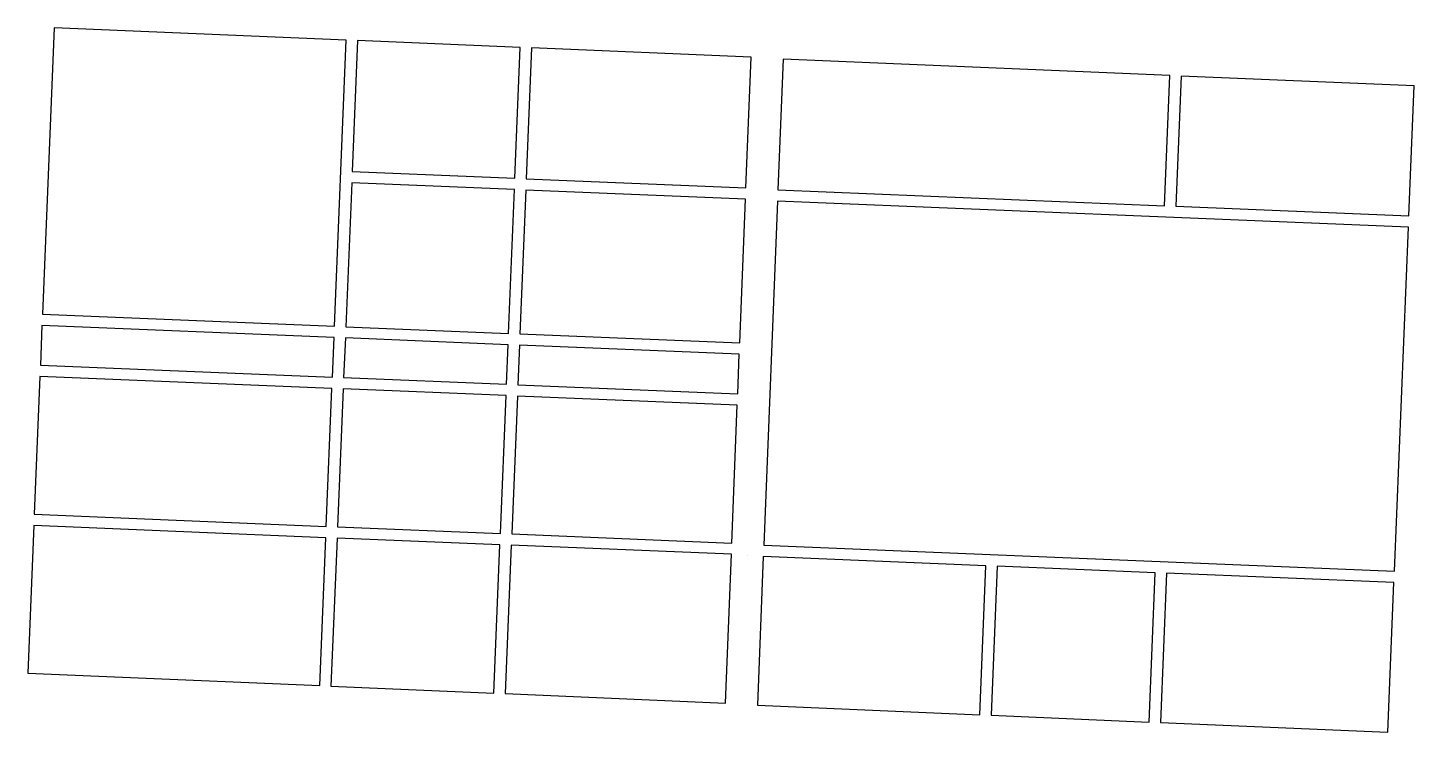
# Model space of a CAD drawing. Extents: x 129320 to 130546, y 2552662 to 2553285.
import ezdxf

# ---------------------------------------------------------------- set-up
doc = ezdxf.new("R2010")
doc.units = 0
doc.layers.add('Shapessite01_utm_final', color=7, linetype='CONTINUOUS')

msp = doc.modelspace()

# ---------------------------------------------------------------- linework, layer by layer
at = {"layer": 'Shapessite01_utm_final'}
for points in [[(129591, 2553020.6), (129601.3, 2553273.7), (129343, 2553284.6), (129332.7, 2553031.2)], [(129606.6, 2553157.3), (129750.6, 2553151.4), (129755.3, 2553267.2), (129611.3, 2553273.3)], [(129760.6, 2553151), (129954.8, 2553143), (129959.4, 2553258.6), (129765.3, 2553266.8)], [(129983, 2553141.1), (130324.9, 2553127.1), (130329.6, 2553242.3), (129987.6, 2553256.7)], [(130334.9, 2553126.7), (130541.1, 2553118.3), (130545.8, 2553233.2), (130339.6, 2553241.8)], [(129745, 2553014.3), (129750.2, 2553141.4), (129606.2, 2553147.3), (129601, 2553020.2)], [(129949.3, 2553005.9), (129954.4, 2553133), (129760.2, 2553141), (129755, 2553013.9)], [(130528.2, 2552803.9), (130540.7, 2553108.3), (129982.6, 2553131.1), (129970.5, 2552826.9)], [(129330.9, 2552986.2), (129589.1, 2552975.6), (129590.6, 2553010.6), (129332.3, 2553021.2)], [(129599.1, 2552975.2), (129743.1, 2552969.3), (129744.6, 2553004.3), (129600.6, 2553010.2)], [(129753.1, 2552968.9), (129947.5, 2552960.9), (129948.9, 2552995.9), (129754.6, 2553003.9)], [(129583.7, 2552843.5), (129588.7, 2552965.6), (129330.4, 2552976.2), (129325.5, 2552854.4)], [(129737.7, 2552837.2), (129742.7, 2552959.3), (129598.7, 2552965.2), (129593.7, 2552843.2)], [(129942.3, 2552828.9), (129947.2, 2552950.9), (129752.7, 2552958.9), (129747.7, 2552836.9)], [(129577.9, 2552702.8), (129583.3, 2552833.5), (129325.1, 2552844.4), (129319.7, 2552713.8)], [(129731.9, 2552696.2), (129737.3, 2552827.2), (129593.3, 2552833.2), (129587.9, 2552702.3)], [(129936.7, 2552687.4), (129941.9, 2552818.9), (129747.3, 2552826.9), (129741.9, 2552695.7)], [(129956.2, 2552818.2), (129956.3, 2552818.2), (129956.3, 2552818.3), (129956.2, 2552818.3)], [(130161.7, 2552677), (130167, 2552808.8), (129970.1, 2552816.9), (129964.9, 2552685.4)], [(130311.3, 2552670.6), (130316.6, 2552802.6), (130177, 2552808.4), (130171.7, 2552676.6)], [(130522.3, 2552661.6), (130527.7, 2552793.9), (130326.6, 2552802.2), (130321.3, 2552670.2)]]:
    msp.add_lwpolyline(points, close=True, dxfattribs=at)

doc.saveas('drawing.dxf')
